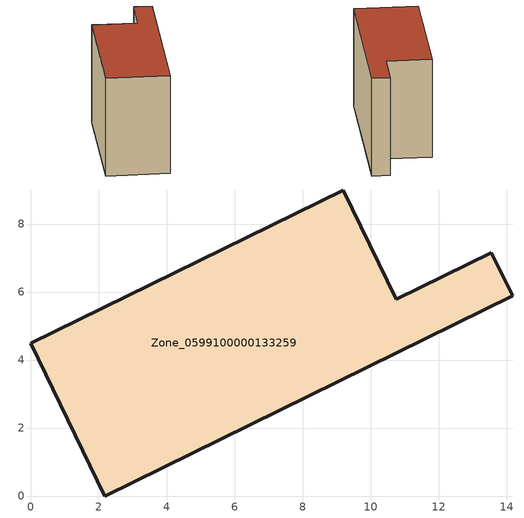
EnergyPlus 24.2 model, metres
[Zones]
Zone_0599100000133259
 floor ground (C_G): 2.18,0 0,4.49 9.19,9 10.75,5.79 13.55,7.16 14.17,5.89 z0
 wall outside (C_F): 2.18,0 14.17,5.89 13.55,7.16 10.75,5.79 9.19,9 0,4.49 2.18,0 z0:8.19
 roof outside (C_R): 0,4.49 2.18,0 14.17,5.89 13.55,7.16 10.75,5.79 9.19,9 z8.19
[BUILDING]
Pand.0599100000133259: North Axis=0; Terrain=City; Loads Convergence Tolerance Value=0.04; Temperature Convergence Tolerance Value=0.4; Solar Distribution=FullExterior; Maximum Number of Warmup Days=25; Minimum Number of Warmup Days=1
[Site:Location]
Rotterdam.The.Hague.AP_ZH_NLD Design_Conditions: Latitude=51.96; Longitude=4.45; Time Zone=1; Elevation=-4.5
[SITE:GROUNDTEMPERATURE:BUILDINGSURFACE]
18, 18, 18, 18, 18, 18, 18, 18, 18, 18, 18, 18
[MATERIAL] Thermal Absorptance=0.9; Solar Absorptance=0.7; Visible Absorptance=0.7
Name | Roughness | Thickness | Conductivity | Density | Specific Heat
G.TI.1946-1964 | MediumSmooth | 0.15 | 1 | 540 | 1210
F.TI.1946-1964 | Rough | 0.3 | 0.857143 | 1920 | 840
R.TI.1946-1964 | MediumRough | 0.2 | 0.277778 | 1500 | 1000
[CONSTRUCTION]
C_G: G.TI.1946-1964
C_F: F.TI.1946-1964
C_R: R.TI.1946-1964
[ZONE]
Zone_0599100000133259: Type=1; Multiplier=1; Ceiling Height=Autocalculate; Volume=Autocalculate; Floor Area=autocalculate; Part of Total Floor Area=Yes
[ZONEINFILTRATION:DESIGNFLOWRATE]
Infil_Zone_0599100000133259: Zone or ZoneList or Space or SpaceList=Zone_0599100000133259; Schedule=AlwaysOn; Design Flow Rate Calculation Method=Flow/Area; Flow Rate per Floor Area=0.003; Constant Term Coefficient=1; Temperature Term Coefficient=0; Velocity Term Coefficient=0; Velocity Squared Term Coefficient=0
[HVACTEMPLATE:ZONE:IDEALLOADSAIRSYSTEM]
Zone_0599100000133259: Maximum Heating Supply Air Temperature=50; Minimum Cooling Supply Air Temperature=13; Maximum Heating Supply Air Humidity Ratio=0.0156; Minimum Cooling Supply Air Humidity Ratio=0.0077; Heating Limit=NoLimit; Cooling Limit=NoLimit; Dehumidification Control Type=ConstantSensibleHeatRatio; Cooling Sensible Heat Ratio=0.7; Dehumidification Setpoint=60; Humidification Control Type=None; Humidification Setpoint=30; Outdoor Air Method=None; Outdoor Air Flow Rate per Person=0.00944; Outdoor Air Flow Rate per Zone Floor Area=0; Outdoor Air Flow Rate per Zone=0; Demand Controlled Ventilation Type=None; Outdoor Air Economizer Type=NoEconomizer; Heat Recovery Type=None; Sensible Heat Recovery Effectiveness=0.7; Latent Heat Recovery Effectiveness=0.65
[ZONECONTROL:THERMOSTAT]
ThermostatControl_Zone_0599100000133259: Zone or ZoneList=Zone_0599100000133259; Control Type Schedule=DualSetpointControlType; Control 1=Thermostat_Zone_0599100000133259; Temperature Difference Between Cutout And Setpoint=0
[THERMOSTATSETPOINT:DUALSETPOINT]
Thermostat_Zone_0599100000133259: Heating Setpoint Temperature Schedule=HeatingSetpoint_Zone_0599100000133259; Cooling Setpoint Temperature Schedule=CoolingSetpoint_Zone_0599100000133259
[SCHEDULE:COMPACT]
HeatingSetpoint_Zone_0599100000133259: Through: 12/31, For: AllDays, Until: 24:00, 21
CoolingSetpoint_Zone_0599100000133259: Through: 12/31, For: AllDays, Until: 24:00, 24
DualSetpointControlType: Through: 12/31, For: AllDays, Until: 24:00, 4
AlwaysOn: Through: 12/31, For: AllDays, Until: 24:00, 1
